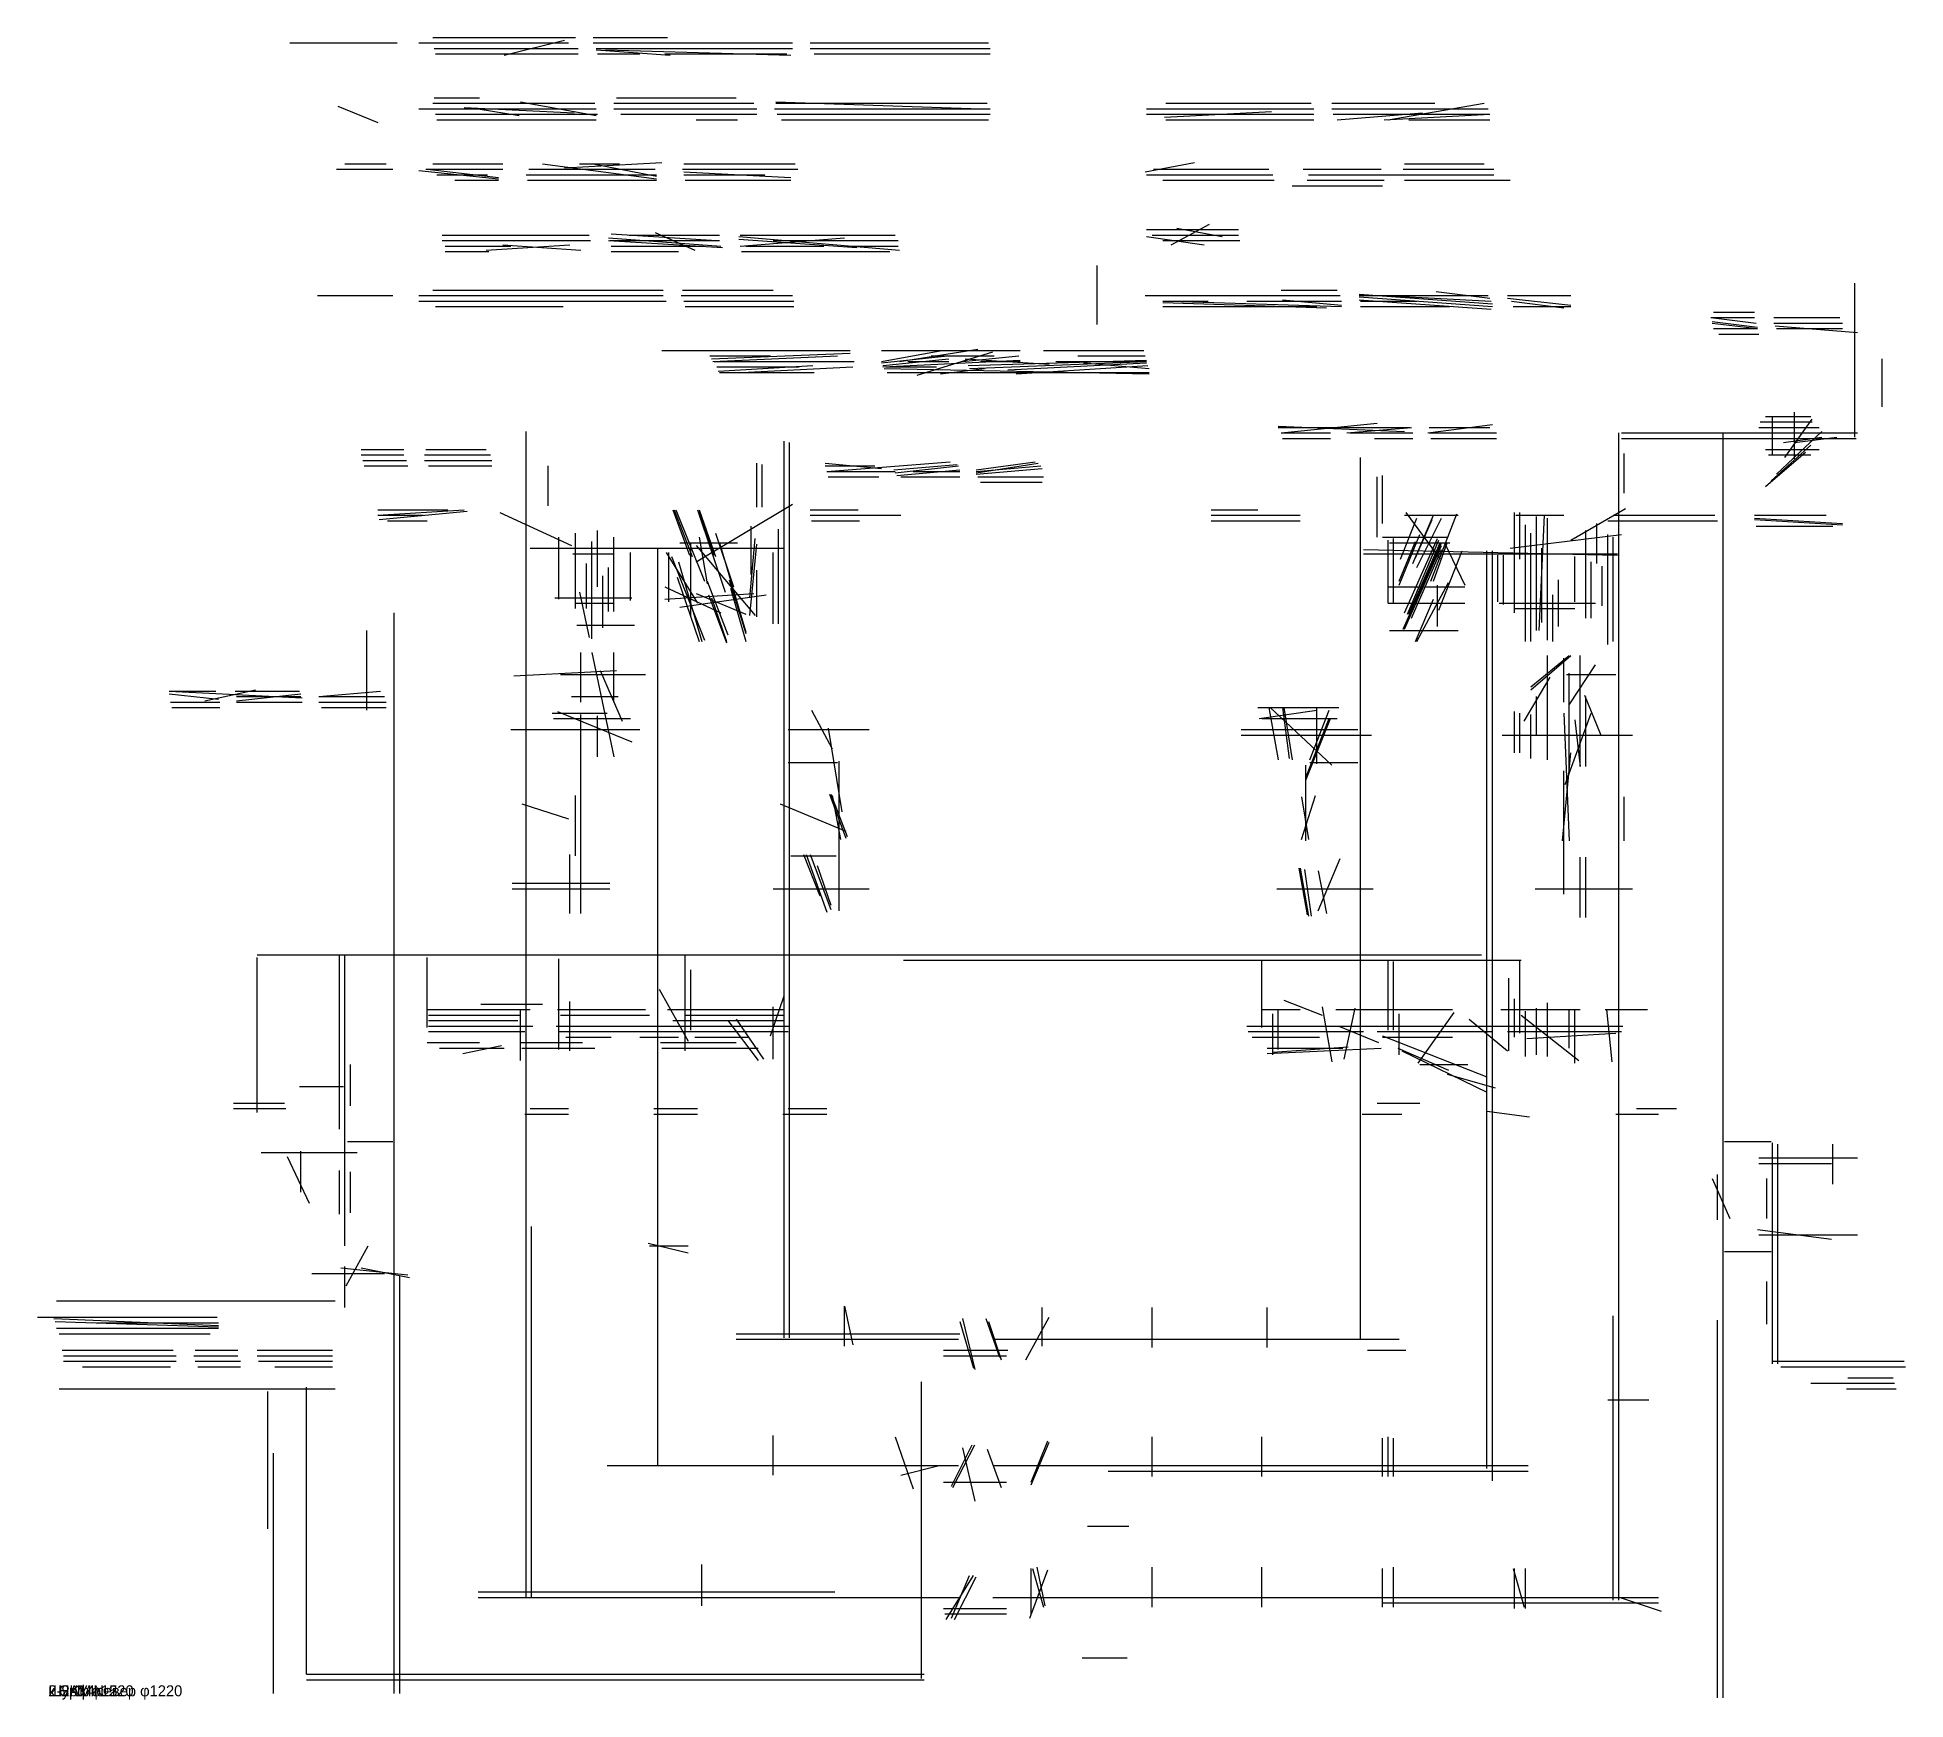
# Model space of a CAD drawing. Header units: metres. Extents: x 12 to 1373, y 10 to 1220.
import ezdxf

# ---------------------------------------------------------------- set-up
doc = ezdxf.new("R2010")
doc.units = ezdxf.units.M
doc.layers.add('TEXT', color=7, linetype='Continuous')
doc.layers.add('TRACE_MAIN', color=7, linetype='Continuous')

msp = doc.modelspace()

# ---------------------------------------------------------------- linework, layer by layer
at = {"layer": 'TRACE_MAIN'}
for p, q in [((196, 1216), (274, 1216)), ((290, 1216), (399, 1216)), ((300, 1220), (404, 1220)), ((301, 1212), (406, 1212)), ((352, 1207), (396, 1218)), ((417, 1220), (471, 1220)), ((417, 1216), (562, 1216)), ((419, 1212), (562, 1212)), ((575, 1216), (705, 1216)), ((575, 1212), (706, 1212)), ((302, 1208), (406, 1208)), ((419, 1211), (473, 1207)), ((420, 1208), (451, 1208)), ((426, 1211), (561, 1207)), ((469, 1208), (558, 1208)), ((578, 1208), (706, 1208)), ((300, 1172), (418, 1172)), ((301, 1176), (334, 1176)), ((364, 1173), (419, 1163)), ((432, 1172), (534, 1172)), ((434, 1176), (521, 1176)), ((550, 1173), (699, 1168)), ((550, 1172), (704, 1172)), ((834, 1172), (940, 1172)), ((955, 1172), (1030, 1172)), ((996, 1160), (1066, 1172)), ((231, 1170), (260, 1158)), ((290, 1168), (419, 1168)), ((302, 1164), (420, 1164)), ((303, 1160), (419, 1160)), ((323, 1169), (403, 1165)), ((333, 1168), (363, 1163)), ((432, 1168), (536, 1168)), ((437, 1164), (536, 1164)), ((492, 1160), (522, 1160)), ((549, 1168), (706, 1168)), ((551, 1164), (706, 1164)), ((554, 1160), (705, 1160)), ((820, 1168), (942, 1168)), ((820, 1164), (942, 1164)), ((833, 1162), (911, 1166)), ((834, 1160), (942, 1160)), ((955, 1168), (1069, 1168)), ((956, 1164), (1070, 1164)), ((959, 1160), (1021, 1165)), ((993, 1160), (1070, 1164)), ((1011, 1160), (1070, 1160)), ((230, 1124), (271, 1124)), ((236, 1128), (266, 1128)), ((290, 1123), (348, 1117)), ((295, 1124), (351, 1124)), ((296, 1124), (348, 1118)), ((300, 1128), (351, 1128)), ((303, 1120), (340, 1120)), ((368, 1120), (463, 1120)), ((370, 1124), (462, 1124)), ((380, 1128), (463, 1117)), ((396, 1125), (467, 1129)), ((407, 1128), (436, 1128)), ((417, 1128), (463, 1119)), ((482, 1124), (566, 1124)), ((483, 1128), (564, 1128)), ((483, 1122), (561, 1118)), ((483, 1120), (542, 1120)), ((819, 1122), (855, 1129)), ((820, 1120), (912, 1120)), ((825, 1124), (909, 1124)), ((934, 1124), (991, 1124)), ((938, 1120), (1073, 1120)), ((1007, 1124), (1073, 1124)), ((1008, 1128), (1066, 1128)), ((316, 1116), (348, 1116)), ((369, 1116), (463, 1116)), ((484, 1116), (561, 1116)), ((832, 1116), (913, 1116)), ((926, 1112), (992, 1112)), ((937, 1116), (993, 1116)), ((1008, 1116), (1085, 1116)), ((307, 1076), (414, 1076)), ((430, 1077), (507, 1072)), ((443, 1076), (509, 1076)), ((462, 1078), (491, 1065)), ((524, 1076), (637, 1076)), ((820, 1080), (887, 1080)), ((824, 1076), (887, 1076)), ((838, 1069), (866, 1084)), ((842, 1081), (875, 1075)), ((307, 1072), (415, 1072)), ((309, 1068), (357, 1068)), ((309, 1064), (341, 1064)), ((339, 1065), (400, 1069)), ((351, 1069), (408, 1065)), ((428, 1074), (510, 1068)), ((428, 1072), (511, 1067)), ((429, 1072), (509, 1072)), ((430, 1068), (497, 1068)), ((430, 1064), (479, 1064)), ((523, 1075), (640, 1065)), ((523, 1073), (609, 1067)), ((524, 1068), (600, 1074)), ((525, 1064), (633, 1064)), ((528, 1068), (585, 1068)), ((548, 1072), (639, 1072)), ((601, 1068), (639, 1068)), ((820, 1075), (862, 1069)), ((832, 1072), (888, 1072)), ((784, 1011), (784, 1054)), ((300, 1036), (468, 1036)), ((482, 1036), (548, 1036)), ((918, 1036), (959, 1036)), ((1031, 1035), (1070, 1030)), ((1336, 929), (1336, 1041)), ((216, 1032), (271, 1032)), ((290, 1032), (468, 1032)), ((290, 1028), (470, 1028)), ((302, 1024), (395, 1024)), ((481, 1032), (562, 1032)), ((483, 1028), (563, 1028)), ((484, 1024), (563, 1024)), ((819, 1032), (961, 1032)), ((832, 1028), (865, 1028)), ((832, 1027), (951, 1023)), ((832, 1024), (944, 1024)), ((838, 1028), (962, 1024)), ((893, 1028), (962, 1028)), ((919, 1029), (962, 1025)), ((975, 1033), (1072, 1026)), ((975, 1032), (1069, 1032)), ((975, 1031), (1072, 1024)), ((975, 1029), (1071, 1022)), ((976, 1028), (1017, 1028)), ((976, 1024), (1041, 1024)), ((993, 1032), (1071, 1028)), ((1083, 1032), (1129, 1032)), ((1083, 1030), (1129, 1025)), ((1086, 1028), (1124, 1023)), ((1087, 1024), (1129, 1024)), ((1231, 1016), (1263, 1016)), ((1231, 1016), (1264, 1012)), ((1232, 1013), (1265, 1009)), ((1232, 1012), (1265, 1008)), ((1233, 1020), (1263, 1020)), ((1233, 1008), (1265, 1008)), ((1277, 1016), (1325, 1016)), ((1277, 1012), (1327, 1012)), ((1278, 1010), (1338, 1005)), ((1279, 1008), (1327, 1008)), ((1237, 1004), (1266, 1004)), ((467, 992), (604, 992)), ((502, 988), (546, 988)), ((503, 986), (604, 990)), ((504, 984), (595, 988)), ((505, 984), (607, 984)), ((507, 980), (567, 980)), ((508, 977), (577, 981)), ((525, 976), (606, 980)), ((627, 992), (728, 992)), ((627, 984), (671, 992)), ((627, 983), (675, 988)), ((628, 981), (676, 986)), ((628, 980), (728, 985)), ((630, 980), (667, 980)), ((640, 984), (697, 993)), ((646, 984), (676, 984)), ((653, 974), (708, 991)), ((663, 988), (709, 988)), ((686, 984), (727, 988)), ((688, 986), (749, 982)), ((690, 981), (820, 985)), ((691, 979), (820, 984)), ((699, 984), (728, 984)), ((719, 978), (820, 983)), ((725, 975), (821, 981)), ((745, 992), (818, 992)), ((754, 984), (820, 984)), ((770, 988), (819, 988)), ((774, 983), (822, 979)), ((1356, 951), (1356, 986)), ((509, 976), (578, 976)), ((629, 979), (822, 975)), ((631, 976), (822, 976)), ((670, 975), (702, 979)), ((1267, 940), (1305, 940)), ((1271, 944), (1304, 944)), ((1276, 916), (1276, 944)), ((1285, 914), (1305, 942)), ((1292, 913), (1292, 947)), ((368, 84), (368, 933)), ((556, 273), (556, 926)), ((916, 937), (1008, 933)), ((916, 936), (1012, 936)), ((918, 932), (988, 939)), ((918, 932), (954, 932)), ((919, 928), (954, 928)), ((966, 932), (1013, 936)), ((968, 932), (1014, 932)), ((986, 928), (1014, 928)), ((1025, 932), (1072, 938)), ((1026, 936), (1070, 936)), ((1026, 932), (1075, 932)), ((1027, 928), (1075, 928)), ((1164, 82), (1164, 932)), ((1166, 932), (1338, 932)), ((1166, 928), (1337, 928)), ((1240, 11), (1240, 932)), ((1266, 936), (1310, 936)), ((1279, 902), (1312, 933)), ((1284, 925), (1312, 929)), ((1292, 925), (1323, 929)), ((248, 920), (279, 920)), ((248, 916), (279, 916)), ((249, 912), (281, 912)), ((294, 916), (342, 916)), ((294, 912), (343, 912)), ((295, 920), (339, 920)), ((560, 273), (560, 925)), ((976, 272), (976, 914)), ((1168, 888), (1168, 917)), ((1271, 920), (1310, 920)), ((1271, 893), (1300, 918)), ((1273, 916), (1304, 916)), ((1275, 897), (1304, 923)), ((250, 908), (282, 908)), ((297, 908), (343, 908)), ((384, 879), (384, 908)), ((536, 878), (536, 910)), ((540, 878), (540, 909)), ((586, 910), (627, 906)), ((586, 908), (622, 908)), ((587, 904), (677, 911)), ((587, 904), (637, 904)), ((588, 900), (625, 900)), ((636, 905), (682, 909)), ((637, 903), (683, 908)), ((638, 901), (684, 905)), ((641, 900), (684, 900)), ((650, 904), (684, 904)), ((696, 905), (739, 911)), ((696, 903), (741, 910)), ((696, 904), (743, 908)), ((696, 902), (744, 906)), ((697, 900), (745, 900)), ((988, 856), (988, 900)), ((992, 866), (992, 901)), ((699, 896), (744, 896)), ((260, 876), (311, 876)), ((260, 872), (323, 876)), ((260, 872), (293, 872)), ((261, 869), (325, 875)), ((349, 874), (401, 850)), ((475, 876), (487, 843)), ((476, 876), (489, 842)), ((477, 876), (498, 824)), ((492, 838), (562, 880)), ((493, 876), (513, 816)), ((494, 876), (506, 842)), ((494, 875), (505, 843)), ((575, 876), (610, 876)), ((575, 872), (641, 872)), ((867, 876), (901, 876)), ((867, 872), (932, 872)), ((1008, 872), (1047, 872)), ((1009, 874), (1034, 840)), ((1014, 837), (1029, 872)), ((1027, 824), (1046, 873)), ((1088, 801), (1088, 874)), ((1089, 872), (1124, 872)), ((1092, 840), (1092, 874)), ((1106, 788), (1110, 872)), ((1129, 854), (1169, 877)), ((1160, 872), (1234, 872)), ((1263, 872), (1315, 872)), ((267, 868), (296, 868)), ((404, 804), (404, 859)), ((420, 820), (420, 861)), ((506, 859), (519, 820)), ((532, 829), (532, 864)), ((552, 793), (552, 862)), ((576, 868), (611, 868)), ((867, 868), (932, 868)), ((1004, 821), (1019, 858)), ((1005, 840), (1017, 870)), ((1016, 841), (1028, 869)), ((1017, 834), (1035, 870)), ((1085, 848), (1166, 858)), ((1096, 780), (1096, 865)), ((1100, 780), (1100, 859)), ((1104, 788), (1104, 871)), ((1112, 781), (1112, 870)), ((1140, 797), (1140, 861)), ((1148, 837), (1148, 866)), ((1156, 868), (1236, 868)), ((1156, 778), (1156, 858)), ((1263, 870), (1327, 866)), ((1263, 869), (1327, 865)), ((1264, 864), (1320, 864)), ((371, 848), (556, 848)), ((392, 811), (392, 856)), ((402, 844), (432, 844)), ((416, 782), (416, 853)), ((432, 802), (432, 856)), ((444, 810), (444, 845)), ((464, 180), (464, 848)), ((470, 845), (493, 808)), ((472, 809), (472, 845)), ((480, 852), (522, 852)), ((488, 799), (488, 852)), ((492, 850), (535, 799)), ((494, 856), (500, 822)), ((509, 852), (528, 787)), ((531, 812), (535, 855)), ((531, 799), (536, 851)), ((548, 793), (548, 845)), ((978, 847), (1163, 843)), ((978, 844), (1163, 844)), ((992, 856), (1039, 856)), ((996, 808), (996, 854)), ((997, 852), (1041, 852)), ((1000, 808), (1000, 855)), ((1004, 824), (1016, 853)), ((1007, 789), (1035, 852)), ((1008, 801), (1032, 855)), ((1008, 789), (1035, 850)), ((1010, 800), (1033, 854)), ((1011, 800), (1034, 852)), ((1013, 797), (1035, 847)), ((1029, 824), (1039, 852)), ((1033, 803), (1050, 846)), ((1037, 852), (1052, 821)), ((1068, 178), (1068, 846)), ((1072, 169), (1072, 846)), ((1108, 794), (1108, 848)), ((1160, 780), (1160, 856)), ((412, 804), (412, 837)), ((428, 802), (428, 834)), ((474, 842), (498, 781)), ((479, 838), (496, 780)), ((536, 798), (536, 832)), ((1076, 809), (1076, 843)), ((1080, 807), (1080, 843)), ((1132, 809), (1132, 842)), ((1144, 797), (1144, 838)), ((1152, 806), (1152, 835)), ((424, 790), (424, 828)), ((469, 820), (510, 801)), ((478, 827), (494, 780)), ((500, 824), (515, 785)), ((516, 825), (528, 786)), ((517, 819), (528, 780)), ((996, 820), (1052, 820)), ((1017, 780), (1040, 823)), ((1032, 791), (1032, 821)), ((1120, 791), (1120, 825)), ((389, 812), (445, 812)), ((404, 808), (432, 808)), ((407, 816), (414, 783)), ((469, 811), (534, 815)), ((480, 805), (543, 814)), ((492, 815), (528, 800)), ((501, 814), (514, 779)), ((503, 812), (514, 780)), ((996, 808), (1052, 808)), ((1016, 780), (1029, 811)), ((1077, 808), (1147, 808)), ((1088, 804), (1132, 804)), ((1116, 780), (1116, 814)), ((272, 14), (272, 801)), ((405, 792), (447, 792)), ((252, 730), (252, 788)), ((997, 788), (1047, 788)), ((408, 736), (408, 772)), ((416, 772), (432, 696)), ((432, 736), (432, 772)), ((1100, 745), (1129, 770)), ((1100, 747), (1128, 770)), ((1112, 694), (1112, 770)), ((1124, 736), (1124, 768)), ((1128, 734), (1147, 763)), ((1136, 689), (1136, 770)), ((359, 755), (434, 759)), ((393, 756), (455, 756)), ((422, 759), (438, 722)), ((1095, 722), (1114, 754)), ((1126, 756), (1162, 756)), ((1128, 684), (1128, 757)), ((108, 744), (142, 744)), ((108, 744), (205, 739)), ((108, 742), (144, 738)), ((109, 736), (145, 736)), ((134, 737), (171, 745)), ((156, 744), (203, 744)), ((157, 737), (204, 742)), ((157, 740), (204, 740)), ((157, 736), (205, 736)), ((217, 740), (262, 744)), ((217, 740), (265, 740)), ((217, 736), (266, 736)), ((401, 740), (435, 740)), ((1104, 712), (1104, 740)), ((1139, 741), (1151, 712)), ((1140, 689), (1140, 740)), ((110, 732), (145, 732)), ((219, 732), (266, 732)), ((387, 728), (427, 728)), ((388, 724), (444, 724)), ((391, 729), (445, 707)), ((408, 582), (408, 727)), ((420, 696), (420, 726)), ((576, 730), (591, 702)), ((901, 732), (960, 732)), ((902, 724), (944, 730)), ((904, 724), (959, 724)), ((909, 732), (916, 694)), ((910, 732), (955, 690)), ((919, 732), (924, 695)), ((920, 732), (926, 694)), ((936, 679), (954, 724)), ((936, 681), (953, 724)), ((939, 694), (953, 730)), ((944, 691), (944, 732)), ((1088, 699), (1088, 729)), ((1092, 699), (1092, 728)), ((1100, 695), (1100, 727)), ((1124, 728), (1128, 635)), ((1125, 676), (1144, 728)), ((1132, 723), (1136, 689)), ((357, 716), (451, 716)), ((559, 716), (618, 716)), ((588, 717), (598, 656)), ((889, 716), (974, 716)), ((889, 712), (984, 712)), ((1079, 712), (1174, 712)), ((1123, 635), (1129, 699)), ((559, 692), (595, 692)), ((596, 584), (596, 693)), ((936, 635), (936, 690)), ((939, 692), (974, 692)), ((1124, 596), (1124, 686)), ((404, 624), (404, 668)), ((589, 669), (601, 637)), ((590, 669), (602, 638)), ((591, 668), (597, 636)), ((933, 636), (943, 668)), ((933, 667), (938, 636)), ((1168, 635), (1168, 667)), ((365, 662), (399, 651)), ((553, 662), (601, 642)), ((400, 582), (400, 625)), ((561, 624), (594, 624)), ((570, 625), (582, 595)), ((572, 625), (587, 583)), ((575, 625), (590, 585)), ((580, 617), (590, 588)), ((931, 615), (937, 581)), ((932, 615), (938, 580)), ((935, 614), (940, 580)), ((945, 584), (961, 622)), ((945, 613), (951, 582)), ((1136, 579), (1136, 623)), ((1140, 579), (1140, 623)), ((358, 604), (429, 604)), ((358, 600), (429, 600)), ((548, 600), (618, 600)), ((915, 600), (985, 600)), ((1103, 600), (1174, 600)), ((172, 552), (1064, 552)), ((172, 437), (172, 550)), ((232, 425), (232, 552)), ((236, 340), (236, 552)), ((296, 499), (296, 550)), ((392, 483), (392, 549)), ((484, 482), (484, 552)), ((643, 548), (1093, 548)), ((904, 499), (904, 548)), ((996, 497), (996, 548)), ((1000, 497), (1000, 547)), ((1092, 495), (1092, 548)), ((488, 497), (488, 541)), ((1084, 482), (1084, 535)), ((400, 482), (400, 518)), ((465, 527), (486, 489)), ((546, 493), (556, 522)), ((920, 519), (948, 508)), ((1088, 492), (1088, 520)), ((296, 512), (371, 512)), ((297, 508), (364, 508)), ((297, 504), (362, 504)), ((335, 516), (380, 516)), ((364, 475), (364, 512)), ((391, 512), (455, 512)), ((393, 508), (458, 508)), ((471, 512), (556, 512)), ((475, 504), (556, 504)), ((484, 508), (556, 508)), ((515, 504), (537, 475)), ((521, 505), (541, 476)), ((548, 476), (548, 514)), ((904, 512), (932, 512)), ((912, 479), (912, 509)), ((916, 483), (916, 512)), ((948, 514), (955, 474)), ((958, 512), (1043, 512)), ((964, 476), (972, 513)), ((1004, 479), (1004, 509)), ((1018, 473), (1044, 510)), ((1055, 505), (1083, 482)), ((1078, 512), (1136, 512)), ((1093, 508), (1135, 475)), ((1096, 478), (1096, 511)), ((1104, 479), (1104, 513)), ((1112, 478), (1112, 517)), ((1128, 484), (1128, 512)), ((1132, 473), (1132, 512)), ((1154, 512), (1185, 512)), ((1155, 512), (1159, 474)), ((297, 500), (373, 500)), ((297, 496), (367, 496)), ((390, 500), (560, 500)), ((392, 496), (559, 496)), ((397, 492), (430, 492)), ((451, 492), (479, 492)), ((491, 492), (530, 492)), ((893, 500), (1167, 500)), ((894, 496), (978, 496)), ((897, 492), (946, 492)), ((960, 500), (989, 488)), ((988, 496), (1072, 496)), ((992, 493), (1068, 463)), ((992, 492), (1043, 492)), ((1083, 496), (1166, 496)), ((1097, 491), (1162, 495)), ((296, 488), (334, 488)), ((305, 484), (352, 484)), ((322, 480), (350, 486)), ((364, 488), (409, 488)), ((365, 484), (418, 484)), ((466, 488), (521, 488)), ((467, 484), (537, 484)), ((908, 484), (963, 484)), ((908, 480), (991, 484)), ((912, 481), (967, 485)), ((1003, 484), (1040, 468)), ((1006, 482), (1068, 452)), ((240, 442), (240, 472)), ((1019, 472), (1054, 472)), ((1039, 465), (1074, 455)), ((203, 456), (235, 456)), ((155, 444), (192, 444)), ((155, 440), (193, 440)), ((367, 436), (399, 436)), ((371, 440), (399, 440)), ((461, 440), (493, 440)), ((461, 436), (493, 436)), ((555, 436), (587, 436)), ((559, 440), (587, 440)), ((977, 436), (1006, 436)), ((988, 444), (1019, 444)), ((1068, 438), (1099, 434)), ((1162, 436), (1193, 436)), ((1177, 440), (1206, 440)), ((204, 379), (204, 409)), ((238, 416), (271, 416)), ((1241, 416), (1275, 416)), ((1276, 254), (1276, 415)), ((1280, 254), (1280, 414)), ((1320, 385), (1320, 414)), ((175, 408), (245, 408)), ((194, 405), (210, 371)), ((232, 363), (232, 395)), ((1266, 404), (1338, 404)), ((1266, 400), (1319, 400)), ((240, 364), (240, 394)), ((1232, 389), (1245, 360)), ((1236, 359), (1236, 392)), ((1272, 360), (1272, 389)), ((372, 84), (372, 354)), ((457, 342), (486, 335)), ((1265, 352), (1319, 345)), ((1266, 348), (1338, 348)), ((237, 311), (253, 340)), ((458, 340), (486, 340)), ((1241, 336), (1275, 336)), ((212, 320), (265, 320)), ((233, 324), (282, 319)), ((236, 295), (236, 325)), ((248, 324), (283, 317)), ((276, 14), (276, 318)), ((1272, 283), (1272, 314)), ((26, 300), (229, 300)), ((12, 288), (143, 288)), ((24, 287), (144, 282)), ((600, 267), (600, 296)), ((600, 296), (606, 268)), ((686, 287), (695, 250)), ((703, 287), (713, 259)), ((732, 257), (749, 288)), ((744, 267), (744, 295)), ((824, 266), (824, 295)), ((908, 266), (908, 295)), ((1160, 82), (1160, 289)), ((1236, 11), (1236, 286)), ((25, 285), (144, 281)), ((26, 280), (144, 280)), ((28, 276), (138, 276)), ((55, 284), (144, 284)), ((521, 276), (684, 276)), ((684, 285), (694, 251)), ((705, 285), (714, 257)), ((30, 264), (111, 264)), ((31, 260), (113, 260)), ((126, 260), (158, 260)), ((127, 264), (158, 264)), ((172, 264), (227, 264)), ((172, 260), (227, 260)), ((521, 272), (683, 272)), ((672, 264), (719, 264)), ((672, 260), (718, 260)), ((708, 272), (1004, 272)), ((981, 264), (1009, 264)), ((31, 256), (113, 256)), ((45, 252), (109, 252)), ((127, 256), (160, 256)), ((129, 252), (160, 252)), ((173, 256), (227, 256)), ((185, 252), (227, 252)), ((1276, 256), (1372, 256)), ((1282, 252), (1373, 252)), ((28, 236), (229, 236)), ((180, 134), (180, 234)), ((208, 28), (208, 237)), ((656, 25), (656, 241)), ((1304, 240), (1365, 240)), ((1330, 236), (1366, 236)), ((1331, 244), (1364, 244)), ((1156, 228), (1186, 228)), ((548, 173), (548, 202)), ((637, 201), (650, 163)), ((678, 165), (693, 195)), ((679, 164), (695, 195)), ((686, 193), (695, 154)), ((704, 192), (714, 164)), ((736, 168), (748, 198)), ((736, 166), (749, 197)), ((824, 172), (824, 201)), ((904, 172), (904, 201)), ((992, 172), (992, 200)), ((996, 172), (996, 201)), ((1000, 172), (1000, 200)), ((184, 14), (184, 189)), ((427, 180), (683, 180)), ((641, 173), (669, 180)), ((708, 180), (1098, 180)), ((672, 168), (718, 168)), ((792, 176), (1098, 176)), ((777, 136), (807, 136)), ((496, 78), (496, 108)), ((674, 68), (694, 100)), ((678, 69), (691, 100)), ((680, 68), (696, 99)), ((735, 69), (748, 104)), ((736, 71), (736, 105)), ((737, 105), (745, 77)), ((740, 106), (746, 78)), ((824, 77), (824, 106)), ((904, 77), (904, 106)), ((992, 77), (992, 105)), ((1000, 77), (1000, 106)), ((1087, 105), (1095, 77)), ((1088, 76), (1088, 105)), ((1096, 76), (1096, 105)), ((333, 88), (593, 88)), ((333, 84), (683, 84)), ((708, 84), (1193, 84)), ((1165, 84), (1195, 74)), ((672, 76), (718, 76)), ((673, 72), (718, 72)), ((992, 80), (1193, 80)), ((208, 28), (658, 28)), ((773, 40), (806, 40)), ((208, 24), (658, 24))]:
    msp.add_line(p, q, dxfattribs=at)

# ---------------------------------------------------------------- texts
at = {"layer": 'TEXT', "insert": (20, 20), "char_height": 8, "attachment_point": 1}
for s in ['2-2-1', '2-2-1.4', 'к НАМ-север φ1220', 'к СКУ φ1220', 'Шурф №5']:
    msp.add_mtext(s, dxfattribs=at)

doc.saveas('drawing.dxf')
